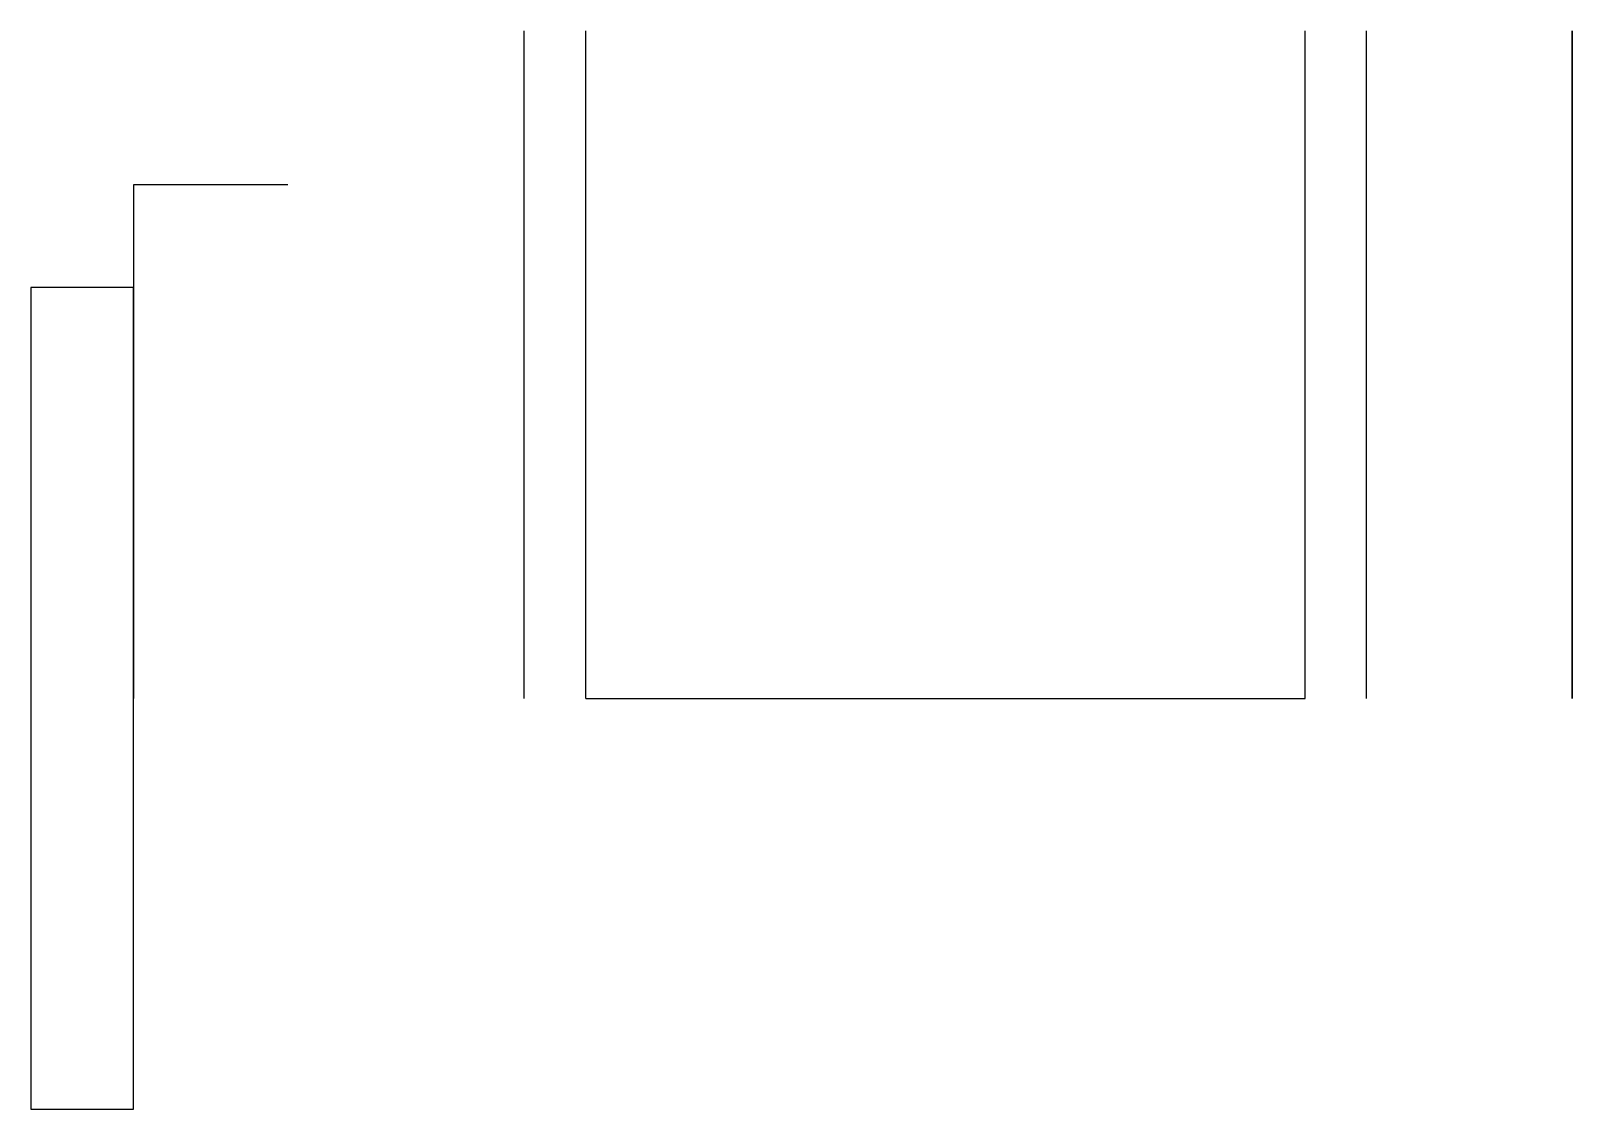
# Model space of a CAD drawing. Header units: millimetres. Extents: x 4.206 to 4.956, y 6.649 to 7.174.
import ezdxf

# ---------------------------------------------------------------- set-up
doc = ezdxf.new("R2010")
doc.units = ezdxf.units.MM
doc.header["$MEASUREMENT"] = 0
for name, color, linetype in [('INEL ZOOM', 161, 'Continuous'), ('obiectiv', 255, 'Continuous'), ('SCALA DISTANTA FOCALA', 255, 'Continuous')]:
    doc.layers.add(name, color=color, linetype=linetype)

msp = doc.modelspace()

# ---------------------------------------------------------------- linework, layer by layer
msp.add_line((4.476, 6.84908, 0.47065), (4.826, 6.84908, 0.47065))
at = {"layer": 'INEL ZOOM'}
for p, q in [((4.476, 6.84908, 0.47065), (4.476, 7.17408, 0.47065)), ((4.826, 6.84908, 0.47065), (4.826, 7.17408, 0.47065))]:
    msp.add_line(p, q, dxfattribs=at)
at = {"layer": 'obiectiv'}
for p, q in [((4.856, 6.84908, 0.47065), (4.856, 7.17408, 0.47065)), ((4.956, 6.84908, 0.47065), (4.956, 7.17408, 0.47065)), ((4.956, 7.17408, 0.47065), (4.956, 6.84908, 0.47065)), ((4.256, 7.09908, 0.47065), (4.256, 6.84908, 0.47065)), ((4.331, 7.09908, 0.47065), (4.256, 7.09908, 0.47065)), ((4.206, 7.04908, 0.47065), (4.206, 6.84908, 0.47065)), ((4.256, 7.04908, 0.47065), (4.206, 7.04908, 0.47065)), ((4.256, 7.04908, 0.47065), (4.206, 7.04908, 0.47065)), ((4.206, 7.04908, 0.47065), (4.206, 6.64908, 0.47065)), ((4.256, 6.64908, 0.47065), (4.256, 7.04908, 0.47065)), ((4.206, 6.64908, 0.47065), (4.256, 6.64908, 0.47065))]:
    msp.add_line(p, q, dxfattribs=at)
at = {"layer": 'SCALA DISTANTA FOCALA'}
msp.add_line((4.446, 6.84908, 0.47065), (4.446, 7.17408, 0.47065), dxfattribs=at)

doc.saveas('drawing.dxf')
